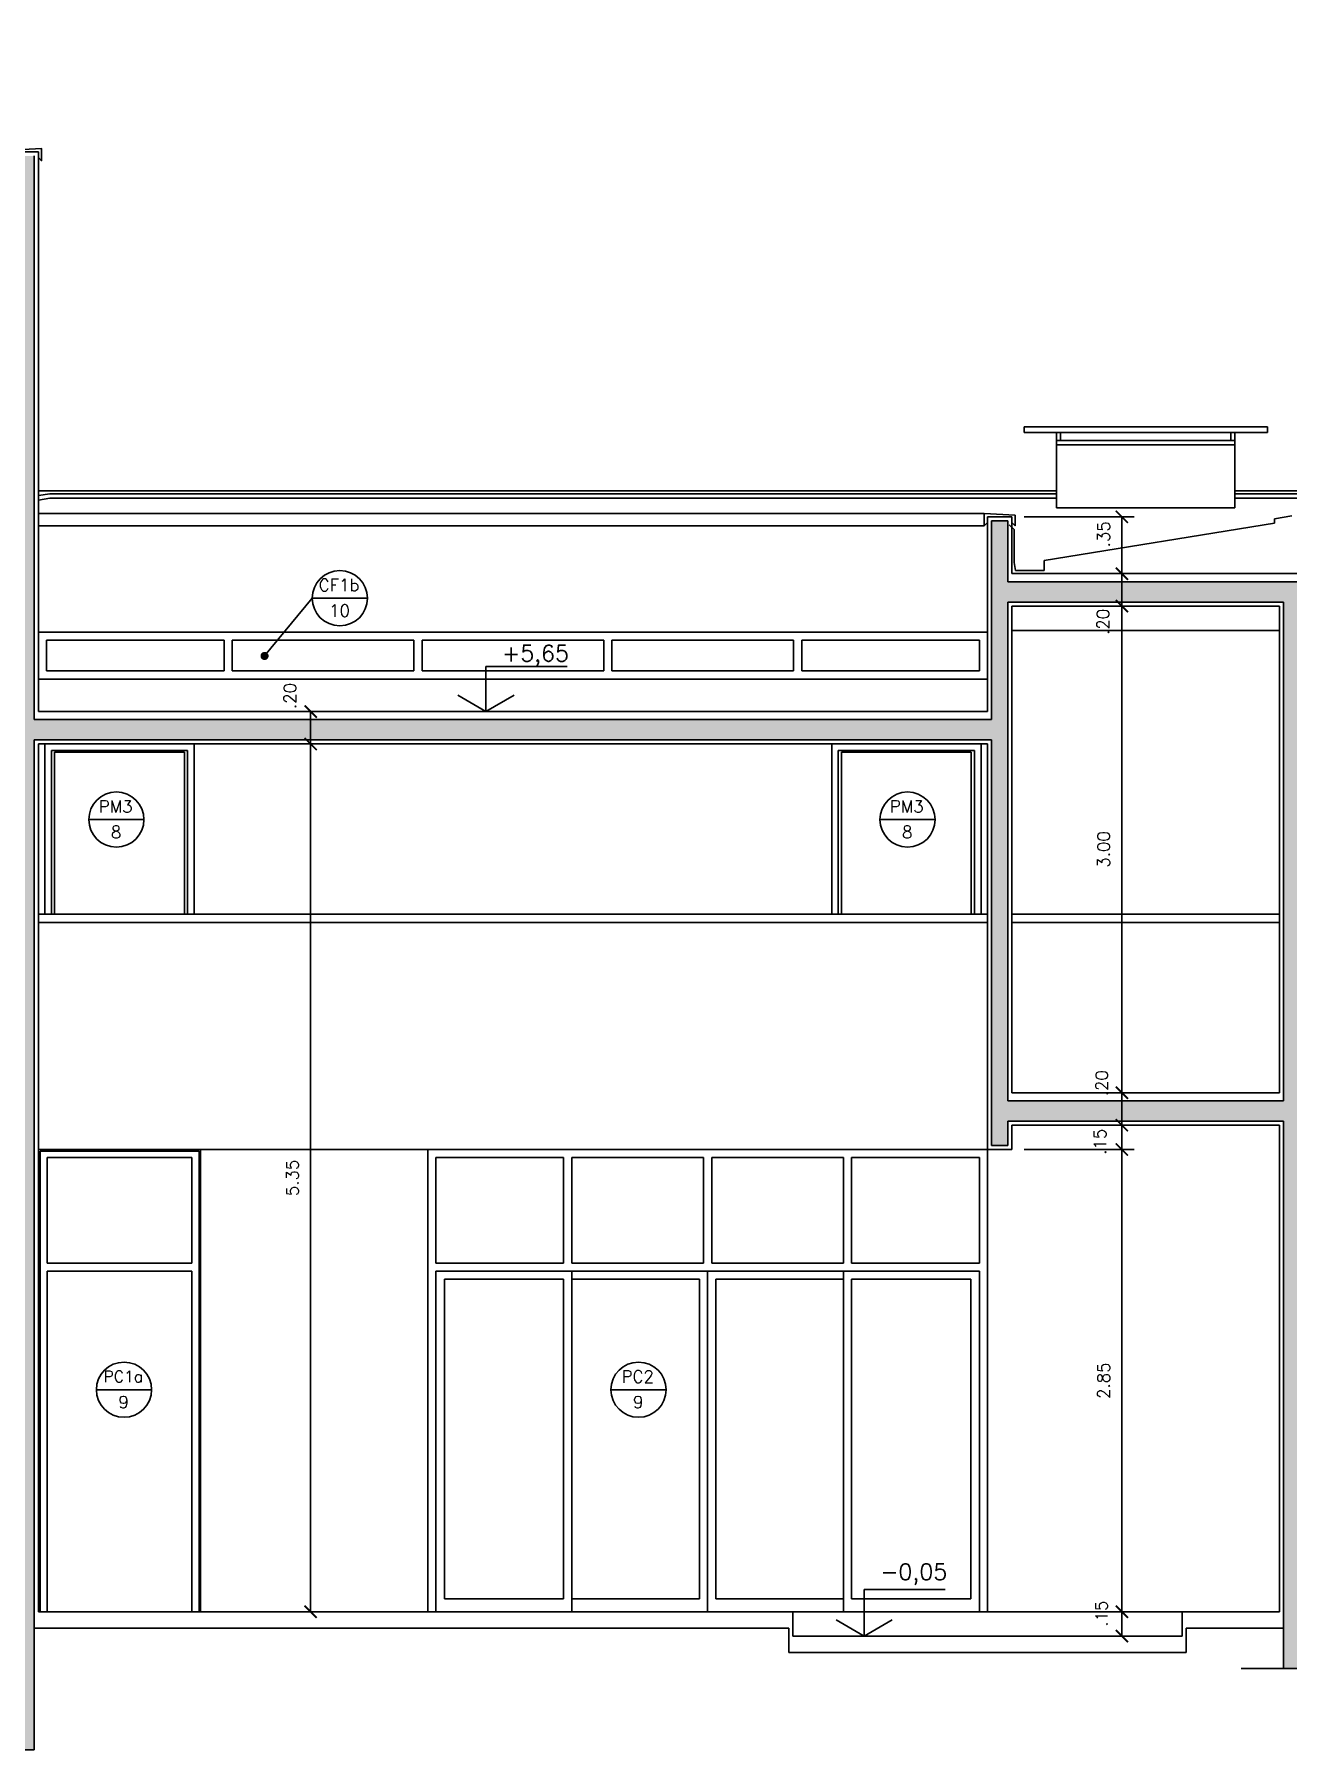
# Model space of a CAD drawing. Header units: millimetres. Extents: x 128 to 761, y 122 to 191.
# Drawn here: x 349.86 to 357.58, y 123.33 to 133.9 of the extents above; entities that cross this region are included whole.
import ezdxf

# ---------------------------------------------------------------- set-up
doc = ezdxf.new("R2010")
doc.units = ezdxf.units.MM
for name, color, linetype in [('ALV', 5, 'Continuous'), ('CAIX', 2, 'Continuous'), ('CAIXN', 7, 'Continuous'), ('COTAS', 1, 'Continuous'), ('LVISTA', 1, 'Continuous'), ('LVISTA02', 1, 'Continuous'), ('LVISTA025', 3, 'Continuous'), ('NOTAS', 2, 'Continuous'), ('REVEST', 2, 'Continuous'), ('SOLID', 8, 'Continuous')]:
    doc.layers.add(name, color=color, linetype=linetype)
doc.styles.add('60-50', font='romans.shx', dxfattribs={"height": 0.075})
doc.styles.add('80-50', font='romans.shx', dxfattribs={"height": 0.1})
doc.dimstyles.new('50', dxfattribs={"dimtxt": 0.1, "dimasz": 2.5, "dimexe": 1.25, "dimexo": 0.625, "dimgap": 0.075, "dimtad": 1, "dimzin": 0, "dimdsep": 46, "dimtxsty": '60-50', "dimcen": 2.5, "dimclrt": 3, "dimadec": 0, "dimazin": 0, "dimtfac": 1, "dimtmove": 0, "dimatfit": 3, "dimfxl": 1, "dimarcsym": 0})

# ---------------------------------------------------------------- blocks, each defined once
blk = doc.blocks.new('_ARCHTICK')
at = {"color": 0, "linetype": 'ByBlock', "const_width": 0.15}
blk.add_lwpolyline([(-0.5, -0.5), (0.5, 0.5)], dxfattribs=at)
blk = doc.blocks.new('*D342')
at = {"layer": 'COTAS', "color": 0, "lineweight": -2}
blk.add_line((351.56, 124.175), (351.56, 129.525), dxfattribs=at)
at = {"layer": 'DEFPOINTS', "color": 0}
for p in [(351.56, 129.525), (351.56, 129.525), (351.56, 124.175)]:
    blk.add_point(p, dxfattribs=at)
at = {"layer": 'COTAS', "color": 0, "lineweight": -2, "xscale": 0.075, "yscale": 0.075, "zscale": 0.075}
for p, rotation in [((351.56, 129.525), 90), ((351.56, 124.175), 270)]:
    blk.add_blockref('_ARCHTICK', p, dxfattribs=dict(at, rotation=rotation))
at = {"layer": 'COTAS', "color": 3, "insert": (351.448, 126.85), "char_height": 0.075, "attachment_point": 5, "rotation": 90, "style": '60-50'}
blk.add_mtext('5.35', dxfattribs=at)
blk = doc.blocks.new('*D343')
at = {"layer": 'COTAS', "color": 0, "lineweight": -2}
blk.add_line((351.56, 129.525), (351.56, 129.725), dxfattribs=at)
at = {"layer": 'DEFPOINTS', "color": 0}
for p in [(351.56, 129.725), (351.56, 129.725), (351.56, 129.525)]:
    blk.add_point(p, dxfattribs=at)
at = {"layer": 'COTAS', "color": 0, "lineweight": -2, "xscale": 0.075, "yscale": 0.075, "zscale": 0.075}
for p, rotation in [((351.56, 129.725), 90), ((351.56, 129.525), 270)]:
    blk.add_blockref('_ARCHTICK', p, dxfattribs=dict(at, rotation=rotation))
at = {"layer": 'COTAS', "color": 3, "insert": (351.433, 129.821), "char_height": 0.075, "attachment_point": 5, "rotation": 90, "style": '60-50'}
blk.add_mtext('.20', dxfattribs=at)
blk = doc.blocks.new('*D345')
at = {"layer": 'COTAS', "color": 0, "lineweight": -2}
blk.add_line((356.56, 124.025), (356.56, 124.175), dxfattribs=at)
at = {"layer": 'DEFPOINTS', "color": 0}
for p in [(356.56, 124.175), (356.56, 124.175), (356.56, 124.025)]:
    blk.add_point(p, dxfattribs=at)
at = {"layer": 'COTAS', "color": 0, "lineweight": -2, "xscale": 0.075, "yscale": 0.075, "zscale": 0.075}
for p, rotation in [((356.56, 124.175), 90), ((356.56, 124.025), 270)]:
    blk.add_blockref('_ARCHTICK', p, dxfattribs=dict(at, rotation=rotation))
at = {"layer": 'COTAS', "color": 3, "insert": (356.434, 124.164), "char_height": 0.075, "attachment_point": 5, "rotation": 90, "style": '60-50'}
blk.add_mtext('.15', dxfattribs=at)
blk = doc.blocks.new('*D346')
at = {"layer": 'COTAS', "color": 0, "lineweight": -2}
for p, q in [((355.957, 127.025), (356.635, 127.025)), ((356.56, 124.175), (356.56, 127.025))]:
    blk.add_line(p, q, dxfattribs=at)
at = {"layer": 'DEFPOINTS', "color": 0}
for p in [(355.882, 127.025), (356.56, 127.025), (356.56, 124.175)]:
    blk.add_point(p, dxfattribs=at)
at = {"layer": 'COTAS', "color": 0, "lineweight": -2, "xscale": 0.075, "yscale": 0.075, "zscale": 0.075}
for p, rotation in [((356.56, 127.025), 90), ((356.56, 124.175), 270)]:
    blk.add_blockref('_ARCHTICK', p, dxfattribs=dict(at, rotation=rotation))
at = {"layer": 'COTAS', "color": 3, "insert": (356.448, 125.6), "char_height": 0.075, "attachment_point": 5, "rotation": 90, "style": '60-50'}
blk.add_mtext('2.85', dxfattribs=at)
blk = doc.blocks.new('*D347')
at = {"layer": 'COTAS', "color": 0, "lineweight": -2}
blk.add_line((356.56, 127.025), (356.56, 127.175), dxfattribs=at)
at = {"layer": 'DEFPOINTS', "color": 0}
for p in [(356.56, 127.175), (356.56, 127.175), (355.882, 127.025)]:
    blk.add_point(p, dxfattribs=at)
at = {"layer": 'COTAS', "color": 0, "lineweight": -2, "xscale": 0.075, "yscale": 0.075, "zscale": 0.075}
for p, rotation in [((356.56, 127.175), 90), ((356.56, 127.025), 270)]:
    blk.add_blockref('_ARCHTICK', p, dxfattribs=dict(at, rotation=rotation))
at = {"layer": 'COTAS', "color": 3, "insert": (356.425, 127.073), "char_height": 0.075, "attachment_point": 5, "rotation": 90, "style": '60-50'}
blk.add_mtext('.15', dxfattribs=at)
blk = doc.blocks.new('*D348')
at = {"layer": 'COTAS', "color": 0, "lineweight": -2}
blk.add_line((356.56, 127.175), (356.56, 127.375), dxfattribs=at)
at = {"layer": 'DEFPOINTS', "color": 0}
for p in [(356.56, 127.375), (356.56, 127.375), (356.56, 127.175)]:
    blk.add_point(p, dxfattribs=at)
at = {"layer": 'COTAS', "color": 0, "lineweight": -2, "xscale": 0.075, "yscale": 0.075, "zscale": 0.075}
for p, rotation in [((356.56, 127.375), 90), ((356.56, 127.175), 270)]:
    blk.add_blockref('_ARCHTICK', p, dxfattribs=dict(at, rotation=rotation))
at = {"layer": 'COTAS', "color": 3, "insert": (356.436, 127.434), "char_height": 0.075, "attachment_point": 5, "rotation": 90, "style": '60-50'}
blk.add_mtext('.20', dxfattribs=at)
blk = doc.blocks.new('*D349')
at = {"layer": 'COTAS', "color": 0, "lineweight": -2}
blk.add_line((356.56, 127.375), (356.56, 130.375), dxfattribs=at)
at = {"layer": 'DEFPOINTS', "color": 0}
for p in [(356.56, 130.375), (356.56, 130.375), (356.56, 127.375)]:
    blk.add_point(p, dxfattribs=at)
at = {"layer": 'COTAS', "color": 0, "lineweight": -2, "xscale": 0.075, "yscale": 0.075, "zscale": 0.075}
for p, rotation in [((356.56, 130.375), 90), ((356.56, 127.375), 270)]:
    blk.add_blockref('_ARCHTICK', p, dxfattribs=dict(at, rotation=rotation))
at = {"layer": 'COTAS', "color": 3, "insert": (356.448, 128.875), "char_height": 0.075, "attachment_point": 5, "rotation": 90, "style": '60-50'}
blk.add_mtext('3.00', dxfattribs=at)
blk = doc.blocks.new('*D350')
at = {"layer": 'COTAS', "color": 0, "lineweight": -2}
blk.add_line((356.56, 130.375), (356.56, 130.575), dxfattribs=at)
at = {"layer": 'DEFPOINTS', "color": 0}
for p in [(356.56, 130.575), (356.56, 130.575), (356.56, 130.375)]:
    blk.add_point(p, dxfattribs=at)
at = {"layer": 'COTAS', "color": 0, "lineweight": -2, "xscale": 0.075, "yscale": 0.075, "zscale": 0.075}
for p, rotation in [((356.56, 130.575), 90), ((356.56, 130.375), 270)]:
    blk.add_blockref('_ARCHTICK', p, dxfattribs=dict(at, rotation=rotation))
at = {"layer": 'COTAS', "color": 3, "insert": (356.444, 130.278), "char_height": 0.075, "attachment_point": 5, "rotation": 90, "style": '60-50'}
blk.add_mtext('.20', dxfattribs=at)
blk = doc.blocks.new('*D351')
at = {"layer": 'COTAS', "color": 0, "lineweight": -2}
for p, q in [((355.957, 130.925), (356.635, 130.925)), ((356.56, 130.575), (356.56, 130.925))]:
    blk.add_line(p, q, dxfattribs=at)
at = {"layer": 'DEFPOINTS', "color": 0}
for p in [(355.882, 130.925), (356.56, 130.925), (356.56, 130.575)]:
    blk.add_point(p, dxfattribs=at)
at = {"layer": 'COTAS', "color": 0, "lineweight": -2, "xscale": 0.075, "yscale": 0.075, "zscale": 0.075}
for p, rotation in [((356.56, 130.925), 90), ((356.56, 130.575), 270)]:
    blk.add_blockref('_ARCHTICK', p, dxfattribs=dict(at, rotation=rotation))
at = {"layer": 'COTAS', "color": 3, "insert": (356.448, 130.818), "char_height": 0.075, "attachment_point": 5, "rotation": 90, "style": '60-50'}
blk.add_mtext('.35', dxfattribs=at)

msp = doc.modelspace()

# ---------------------------------------------------------------- hatches: boundary and pattern name
at = {"layer": 'SOLID'}
h = msp.add_hatch(color=256, dxfattribs=at)
h.paths.add_polyline_path([(349.8569, 133.1502), (349.7569, 133.1502), (349.7569, 132.8252), (348.2569, 132.8252), (348.2569, 133.1502), (348.1569, 133.1502), (348.1569, 130.5252), (347.1569, 130.5252), (347.1569, 130.4002), (348.1569, 130.4002), (348.1569, 123.3252), (349.8569, 123.3252), (349.8569, 129.5502), (355.7569, 129.5502), (355.7569, 127.0502), (355.8569, 127.0502), (355.8569, 127.2002), (357.5569, 127.2002), (357.5569, 123.8252), (357.6569, 123.8252), (357.6569, 127.2002), (359.1569, 127.2002), (359.1569, 128.4502), (358.7069, 128.4502), (358.7069, 128.4302), (359.0569, 128.4302), (359.0569, 127.3252), (357.6569, 127.3252), (357.6569, 130.4002), (361.7069, 130.4002), (361.7069, 125.666), (360.7319, 125.666), (360.7319, 125.4975), (360.4819, 125.4975), (360.4819, 125.3291), (360.2319, 125.3291), (360.2319, 125.1607), (359.9819, 125.1607), (359.9819, 124.9923), (359.7319, 124.9923), (359.7319, 124.8238), (359.4819, 124.8238), (359.4819, 124.6554), (359.2319, 124.6554), (359.2319, 124.487), (358.9819, 124.487), (358.9819, 124.3186), (358.7319, 124.3186), (358.7319, 123.8252), (358.9319, 123.8252), (358.9319, 124.2173), (360.9782, 125.596), (361.1069, 125.596), (361.1069, 123.8252), (361.2069, 123.8252), (361.2069, 125.596), (361.8069, 125.596), (361.8069, 127.2002), (365.6569, 127.2002), (365.6569, 127.0402), (365.7569, 127.0402), (365.7569, 127.2002), (366.8069, 127.2002), (366.8069, 127.0402), (367.0069, 127.0402), (367.0069, 129.4602), (366.8069, 129.4602), (366.8069, 127.3252), (361.8069, 127.3252), (361.8069, 130.4002), (366.8069, 130.4002), (366.8069, 130.2402), (367.0069, 130.2402), (367.0069, 130.9002), (366.9069, 130.9002), (366.9069, 130.5252), (361.8069, 130.5252), (361.8069, 133.9002), (361.7069, 133.9002), (361.7069, 133.7252), (358.8069, 133.7252), (358.8069, 133.9002), (358.7069, 133.9002), (358.7069, 130.5252), (355.8569, 130.5252), (355.8569, 130.9002), (355.7569, 130.9002), (355.7569, 129.6752), (349.8569, 129.6752)])
h.paths.add_polyline_path([(348.2569, 130.4002), (348.7969, 130.4002), (348.7969, 130.5252), (348.2569, 130.5252), (348.2569, 132.7002), (349.7569, 132.7002), (349.7569, 130.5252), (349.0669, 130.5252), (349.0669, 130.4002), (349.7569, 130.4002), (349.7569, 123.4252), (348.2569, 123.4252)], flags=16)
h.paths.add_polyline_path([(355.8569, 130.4002), (357.5569, 130.4002), (357.5569, 127.3252), (355.8569, 127.3252)], flags=16)
h.paths.add_polyline_path([(358.8069, 130.5252), (358.8069, 133.6002), (361.7069, 133.6002), (361.7069, 130.5252)], flags=16)
h.paths.add_polyline_path([(367.0069, 126.2502), (366.8069, 126.2502), (366.8069, 123.8252), (367.0069, 123.8252)], flags=17)
h.paths.add_polyline_path([(370.0294, 126.0752), (369.8672, 126.0752), (369.8672, 123.8252), (370.0294, 123.8252)])

# ---------------------------------------------------------------- linework, layer by layer
at = {"layer": 'ALV'}
for p, q in [((349.8569, 129.6752), (349.8569, 133.1502)), ((355.7569, 129.6752), (355.7569, 130.9002)), ((355.7569, 130.9002), (355.8569, 130.9002)), ((355.8569, 130.5252), (355.8569, 130.9002)), ((358.7069, 130.5252), (355.8569, 130.5252)), ((355.8569, 127.3252), (355.8569, 130.4002)), ((357.5569, 130.4002), (355.8569, 130.4002)), ((357.5569, 127.3252), (357.5569, 130.4002)), ((349.8569, 129.6752), (355.7569, 129.6752)), ((349.8569, 123.3252), (349.8569, 129.5502)), ((349.8569, 129.5502), (355.7569, 129.5502)), ((355.7569, 127.0502), (355.7569, 129.5502)), ((357.5569, 127.3252), (355.8569, 127.3252)), ((355.8569, 127.0502), (355.8569, 127.2002)), ((357.5569, 127.2002), (355.8569, 127.2002)), ((357.5569, 123.8252), (357.5569, 127.2002)), ((355.8569, 127.0502), (355.7569, 127.0502)), ((348.1569, 123.3252), (349.8569, 123.3252))]:
    msp.add_line(p, q, dxfattribs=at)
at = {"layer": 'CAIX'}
for points in [[(349.7319, 133.1402), (349.7119, 133.1202), (349.7119, 133.1852), (349.9019, 133.1952), (349.9019, 133.1202), (349.8819, 133.1402)], [(355.8819, 130.8902), (355.9019, 130.8702), (355.9019, 130.9352), (355.7119, 130.9452), (355.7119, 130.8702), (355.7319, 130.8902)], [(355.8658, 130.8765), (355.8958, 130.8465), (355.8958, 130.6446), (355.9034, 130.5952)]]:
    msp.add_lwpolyline(points, dxfattribs=at)
at = {"layer": 'CAIXN', "color": 8, "ltscale": 0.5}
for p, q in [((351.5699, 130.4239), (351.2759, 130.0677)), ((351.5699, 130.4239), (351.9099, 130.4239)), ((350.1927, 129.0592), (350.5327, 129.0592)), ((355.0689, 129.0592), (355.4089, 129.0592)), ((350.2397, 125.5445), (350.5797, 125.5445)), ((353.4107, 125.5445), (353.7507, 125.5445))]:
    msp.add_line(p, q, dxfattribs=at)
at = {"layer": 'CAIXN', "color": 8, "ltscale": 0.5, "const_width": 0.025}
msp.add_lwpolyline([(351.2634, 130.0677, 1), (351.2884, 130.0677, 1)], format="xyb", close=True, dxfattribs=at)
at = {"layer": 'CAIXN', "color": 8, "ltscale": 0.5}
for centre in [(351.7399, 130.4239), (350.3627, 129.0592), (355.2389, 129.0592), (350.4097, 125.5445), (353.5807, 125.5445)]:
    msp.add_circle(centre, 0.17, dxfattribs=at)
at = {"layer": 'LVISTA'}
for p, q in [((355.9569, 131.4802), (357.4569, 131.4802)), ((355.9569, 131.4452), (355.9569, 131.4802)), ((357.4569, 131.4452), (357.4569, 131.4802)), ((355.9569, 131.4452), (357.4569, 131.4452)), ((356.1569, 131.3702), (356.1569, 131.4452)), ((356.1569, 131.3952), (357.2569, 131.3952)), ((356.1569, 131.3702), (356.1569, 130.9811)), ((356.1569, 131.3702), (357.2569, 131.3702)), ((356.1819, 131.3952), (356.1819, 131.4452)), ((357.2319, 131.3952), (357.2319, 131.4452)), ((357.2569, 131.3702), (357.2569, 131.4452)), ((357.2569, 131.3702), (357.2569, 130.9811)), ((349.8819, 131.0848), (356.1569, 131.0848)), ((349.8819, 131.056), (349.9533, 131.0676)), ((349.8819, 131.0285), (349.9533, 131.0401)), ((349.9533, 131.0676), (356.1569, 131.0676)), ((349.9533, 131.0401), (356.1569, 131.0401)), ((357.2569, 131.0848), (358.6819, 131.0848)), ((357.2569, 131.0676), (358.6819, 131.0676)), ((357.2569, 131.0401), (358.6819, 131.0401)), ((356.1569, 130.9811), (357.2569, 130.9811)), ((349.8819, 130.8702), (355.7119, 130.8702))]:
    msp.add_line(p, q, dxfattribs=at)
at = {"layer": 'LVISTA', "color": 3}
msp.add_line((349.8819, 130.9452), (355.7119, 130.9452), dxfattribs=at)
at = {"layer": 'LVISTA', "color": 2}
for p, q in [((356.0819, 130.5952), (356.0819, 130.6555)), ((355.9034, 130.5952), (356.0819, 130.5952))]:
    msp.add_line(p, q, dxfattribs=at)
at = {"layer": 'LVISTA02', "color": 2}
for p, q in [((357.5008, 130.9137), (357.6069, 130.9309)), ((356.0819, 130.6555), (357.5008, 130.8862)), ((357.5008, 130.9137), (357.5008, 130.8862)), ((355.7319, 128.4752), (349.8819, 128.4752)), ((355.8819, 128.4752), (357.5319, 128.4752))]:
    msp.add_line(p, q, dxfattribs=at)
at = {"layer": 'LVISTA02'}
for p, q in [((355.7319, 130.2152), (349.8819, 130.2152)), ((357.5319, 130.2252), (355.8819, 130.2252)), ((349.9319, 129.9752), (349.9319, 130.1652)), ((351.0269, 130.1652), (349.9319, 130.1652)), ((351.0269, 129.9752), (351.0269, 130.1652)), ((351.0769, 129.9752), (351.0769, 130.1652)), ((352.1969, 130.1652), (351.0769, 130.1652)), ((352.1969, 129.9752), (352.1969, 130.1652)), ((352.2469, 129.9752), (352.2469, 130.1652)), ((353.3669, 130.1652), (352.2469, 130.1652)), ((353.3669, 129.9752), (353.3669, 130.1652)), ((353.4169, 129.9752), (353.4169, 130.1652)), ((354.5369, 130.1652), (353.4169, 130.1652)), ((354.5369, 129.9752), (354.5369, 130.1652)), ((354.5869, 129.9752), (354.5869, 130.1652)), ((355.6819, 130.1652), (354.5869, 130.1652)), ((355.6819, 129.9752), (355.6819, 130.1652)), ((349.9319, 129.9752), (351.0269, 129.9752)), ((351.0769, 129.9752), (352.1969, 129.9752)), ((352.2469, 129.9752), (353.3669, 129.9752)), ((353.4169, 129.9752), (354.5369, 129.9752)), ((354.5869, 129.9752), (355.6819, 129.9752)), ((349.8819, 129.9252), (355.7319, 129.9252)), ((349.9219, 129.5252), (349.9219, 128.4752)), ((349.9619, 129.4852), (350.8019, 129.4852)), ((349.9619, 129.4852), (349.9619, 128.4752)), ((349.9819, 129.5252), (350.7819, 129.5252)), ((349.9819, 129.4752), (350.7819, 129.4752)), ((349.9819, 129.4752), (349.9819, 128.4752)), ((350.7819, 129.4752), (350.7819, 128.4752)), ((350.8019, 129.4852), (350.8019, 128.4752)), ((350.8419, 129.5252), (350.8419, 128.4752)), ((354.7719, 129.5252), (354.7719, 128.4752)), ((354.8119, 129.4852), (355.6519, 129.4852)), ((354.8119, 129.4852), (354.8119, 128.4752)), ((354.8319, 129.4752), (355.6319, 129.4752)), ((354.8319, 129.4752), (354.8319, 128.4752)), ((355.6319, 129.4752), (355.6319, 128.4752)), ((355.6519, 129.4852), (355.6519, 128.4752)), ((355.6919, 129.5252), (355.6919, 128.4752)), ((355.7319, 128.4252), (349.8819, 128.4252)), ((355.8819, 128.4252), (357.5319, 128.4252)), ((349.8819, 124.1752), (349.8819, 127.0252)), ((349.8919, 124.1752), (349.8919, 127.0152)), ((350.8719, 127.0152), (349.8919, 127.0152)), ((350.8719, 124.1752), (350.8719, 127.0152)), ((350.8819, 124.1752), (350.8819, 127.0252)), ((350.8269, 126.9752), (349.9369, 126.9752)), ((349.9369, 126.3252), (349.9369, 126.9752)), ((350.8269, 126.3252), (350.8269, 126.9752)), ((349.9369, 126.3252), (350.8269, 126.3252)), ((349.9369, 126.2752), (350.8269, 126.2752)), ((349.9369, 124.1752), (349.9369, 126.2752)), ((350.8269, 124.1752), (350.8269, 126.2752)), ((354.5319, 124.1752), (356.9319, 124.1752)), ((354.5069, 124.0752), (349.8569, 124.0752)), ((354.5069, 123.9252), (354.5069, 124.0752)), ((356.9569, 123.9252), (356.9569, 124.0752)), ((357.5569, 124.0752), (356.9569, 124.0752)), ((356.9569, 123.9252), (354.5069, 123.9252))]:
    msp.add_line(p, q, dxfattribs=at)
at = {"layer": 'LVISTA02', "color": 8}
for p, q in [((352.3319, 126.3252), (352.3319, 126.9752)), ((352.3319, 126.9752), (353.1194, 126.9752)), ((353.1194, 126.3252), (353.1194, 126.9752)), ((353.1694, 126.3252), (353.1694, 126.9752)), ((353.1694, 126.9752), (353.9819, 126.9752)), ((353.9819, 126.3252), (353.9819, 126.9752)), ((354.0319, 126.3252), (354.0319, 126.9752)), ((354.0319, 126.9752), (354.8444, 126.9752)), ((354.8444, 126.3252), (354.8444, 126.9752)), ((354.8944, 126.3252), (354.8944, 126.9752)), ((354.8944, 126.9752), (355.6819, 126.9752)), ((355.6819, 126.3252), (355.6819, 126.9752)), ((352.3319, 126.3252), (353.1194, 126.3252)), ((352.3319, 124.1752), (352.3319, 126.2752)), ((352.3319, 126.2752), (355.6819, 126.2752)), ((353.1694, 126.3252), (353.9819, 126.3252)), ((353.1694, 124.1752), (353.1694, 126.2752)), ((354.0069, 124.1752), (354.0069, 126.2752)), ((354.0319, 126.3252), (354.8444, 126.3252)), ((354.8444, 124.1752), (354.8444, 126.2752)), ((354.8944, 126.3252), (355.6819, 126.3252)), ((355.6819, 124.1752), (355.6819, 126.2752)), ((352.3844, 124.2552), (352.3844, 126.2252)), ((352.3844, 126.2252), (353.1194, 126.2252)), ((353.1194, 124.2552), (353.1194, 126.2252)), ((353.1694, 126.2252), (353.9569, 126.2252)), ((353.9569, 124.2552), (353.9569, 126.2252)), ((354.0569, 124.2552), (354.0569, 126.2252)), ((354.0569, 126.2252), (354.8444, 126.2252)), ((354.8944, 124.2552), (354.8944, 126.2252)), ((354.8944, 126.2252), (355.6294, 126.2252)), ((355.6294, 124.2552), (355.6294, 126.2252)), ((353.1194, 124.2552), (352.3844, 124.2552)), ((353.1694, 124.2552), (353.9569, 124.2552)), ((354.0569, 124.2552), (354.8444, 124.2552)), ((354.8944, 124.2552), (355.6294, 124.2552))]:
    msp.add_line(p, q, dxfattribs=at)
at = {"layer": 'LVISTA025', "color": 2}
for p, q in [((349.8819, 127.0252), (355.7319, 127.0252)), ((352.2819, 124.1752), (352.2819, 127.0252)), ((355.7319, 124.1752), (355.7319, 127.0252))]:
    msp.add_line(p, q, dxfattribs=at)
at = {"layer": 'NOTAS'}
msp.add_line((357.7956, 123.8252), (357.2949, 123.8252), dxfattribs=at)
for points in [[(353.1404, 130.0026), (352.6404, 130.0026), (352.6404, 129.7252)], [(355.4716, 124.3127), (354.9716, 124.3127), (354.9716, 124.0252)]]:
    msp.add_lwpolyline(points, dxfattribs=at)
at = {"layer": 'NOTAS', "color": 3}
for points in [[(352.4672, 129.8252), (352.6404, 129.7252), (352.8136, 129.8252)], [(354.7984, 124.1252), (354.9716, 124.0252), (355.1448, 124.1252)]]:
    msp.add_lwpolyline(points, dxfattribs=at)
at = {"layer": 'REVEST'}
for p, q in [((349.8819, 133.1752), (349.7319, 133.1752)), ((349.8819, 129.7252), (349.8819, 133.1752)), ((355.7319, 129.7252), (355.7319, 130.9252)), ((355.7319, 130.9252), (355.8819, 130.9252)), ((355.8819, 130.5752), (355.8819, 130.9252)), ((358.6819, 130.5752), (355.8819, 130.5752)), ((355.8819, 127.3752), (355.8819, 130.3752)), ((357.5319, 130.3752), (355.8819, 130.3752)), ((357.5319, 127.3752), (357.5319, 130.3752)), ((349.8819, 129.7252), (355.7319, 129.7252)), ((349.8819, 124.1752), (349.8819, 129.5252)), ((349.8819, 129.5252), (355.7319, 129.5252)), ((355.7319, 127.0252), (355.7319, 129.5252)), ((357.5319, 127.3752), (355.8819, 127.3752)), ((355.8819, 127.0252), (355.8819, 127.1752)), ((357.5319, 127.1752), (355.8819, 127.1752)), ((357.5319, 124.1752), (357.5319, 127.1752)), ((355.8819, 127.0252), (355.7319, 127.0252)), ((354.5319, 124.1752), (349.8819, 124.1752)), ((354.5319, 124.0252), (354.5319, 124.1752)), ((356.9319, 124.0252), (356.9319, 124.1752)), ((357.5319, 124.1752), (356.9319, 124.1752)), ((356.9319, 124.0252), (354.5319, 124.0252))]:
    msp.add_line(p, q, dxfattribs=at)

# ---------------------------------------------------------------- texts
at = {"layer": 'CAIXN', "color": 2, "ltscale": 0.5, "attachment_point": 5, "style": '60-50'}
for s, insert, char_height in [('CF1b', (351.7353, 130.5048), 0.075), ('10', (351.7381, 130.3471), 0.075), ('PM3', (350.3581, 129.1401), 0.075), ('PM3', (355.2343, 129.1401), 0.075), ('8', (350.3609, 128.9824), 0.075), ('8', (355.2371, 128.9824), 0.075), ('PC1a', (350.4051, 125.6253), 0.07), ('PC2', (353.5761, 125.6253), 0.075), ('9', (350.4079, 125.4677), 0.075), ('9', (353.5788, 125.4677), 0.075)]:
    msp.add_mtext(s, dxfattribs=dict(at, insert=insert, char_height=char_height))
at = {"layer": 'NOTAS', "color": 3, "style": '80-50'}
for s, p in [('+5,65', (352.7406, 130.0346)), ('-0,05', (355.0718, 124.3718))]:
    msp.add_text(s, height=0.1, dxfattribs=at).set_placement(p)

# ---------------------------------------------------------------- dimensions: what is measured, and where the dimension line sits
at = {"layer": 'COTAS'}
for base, p1, p2, override, picture, middle in [((356.5603, 130.9252), (356.5603, 130.5752), (355.8819, 130.9252), {"dimasz": 0.075, "dimexe": 0.075, "dimexo": 0.075, "dimzin": 4, "dimblk1": 'ARCHTICK', "dimblk2": 'ARCHTICK', "dimsah": 1, "dimse1": 1, "dimtofl": 0, "dimtmove": 2}, '*D351', (356.4478, 130.8179)), ((356.5603, 130.5752), (356.5603, 130.3752), (356.5603, 130.5752), {"dimasz": 0.075, "dimexe": 0.075, "dimexo": 0.075, "dimzin": 4, "dimblk1": 'ARCHTICK', "dimblk2": 'ARCHTICK', "dimsah": 1, "dimse1": 1, "dimtofl": 0, "dimtmove": 2}, '*D350', (356.4443, 130.2778)), ((351.56, 129.7252), (351.56, 129.5252), (351.56, 129.7252), {"dimasz": 0.075, "dimexe": 0.075, "dimexo": 0.075, "dimzin": 4, "dimblk1": 'ARCHTICK', "dimblk2": 'ARCHTICK', "dimsah": 1, "dimse1": 1, "dimtofl": 0, "dimtmove": 2}, '*D343', (351.433, 129.8209)), ((356.5603, 127.3752), (356.5603, 127.1752), (356.5603, 127.3752), {"dimasz": 0.075, "dimexe": 0.075, "dimexo": 0.075, "dimzin": 4, "dimblk1": 'ARCHTICK', "dimblk2": 'ARCHTICK', "dimsah": 1, "dimse1": 1, "dimtofl": 0, "dimtmove": 2}, '*D348', (356.436, 127.4343)), ((356.5603, 127.1752), (355.8819, 127.0252), (356.5603, 127.1752), {"dimasz": 0.075, "dimexe": 0.075, "dimexo": 0.075, "dimzin": 4, "dimblk1": 'ARCHTICK', "dimblk2": 'ARCHTICK', "dimsah": 1, "dimse1": 1, "dimtofl": 0, "dimtmove": 2}, '*D347', (356.4251, 127.0729)), ((356.5603, 124.1752), (356.5603, 124.0252), (356.5603, 124.1752), {"dimasz": 0.075, "dimexe": 0.075, "dimexo": 0.075, "dimzin": 4, "dimblk1": 'ARCHTICK', "dimblk2": 'ARCHTICK', "dimsah": 1, "dimtofl": 0, "dimtmove": 2}, '*D345', (356.4341, 124.1644))]:
    dim = msp.add_linear_dim(base=base, p1=p1, p2=p2, angle=90, dimstyle='50', override=override, dxfattribs=at)
    dim.commit()
    dim.dimension.update_dxf_attribs({"geometry": picture, "text_midpoint": middle, "dimtype": 160})
for base, p1, p2, override, picture, middle in [((356.5603, 130.3752), (356.5603, 127.3752), (356.5603, 130.3752), {"dimasz": 0.075, "dimexe": 0.075, "dimexo": 0.075, "dimzin": 4, "dimblk1": 'ARCHTICK', "dimblk2": 'ARCHTICK', "dimsah": 1, "dimse1": 1, "dimtofl": 0, "dimtmove": 2}, '*D349', (356.4478, 128.8752)), ((351.56, 129.5252), (351.56, 124.1752), (351.56, 129.5252), {"dimasz": 0.075, "dimexe": 0.075, "dimexo": 0.075, "dimzin": 4, "dimblk1": 'ARCHTICK', "dimblk2": 'ARCHTICK', "dimsah": 1, "dimtofl": 0, "dimtmove": 2}, '*D342', (351.4475, 126.8502)), ((356.5603, 127.0252), (356.5603, 124.1752), (355.8819, 127.0252), {"dimasz": 0.075, "dimexe": 0.075, "dimexo": 0.075, "dimzin": 4, "dimblk1": 'ARCHTICK', "dimblk2": 'ARCHTICK', "dimsah": 1, "dimse1": 1, "dimtofl": 0, "dimtmove": 2}, '*D346', (356.4478, 125.6002))]:
    dim = msp.add_linear_dim(base=base, p1=p1, p2=p2, angle=90, dimstyle='50', override=override, dxfattribs=at)
    dim.commit()
    dim.dimension.update_dxf_attribs({"geometry": picture, "text_midpoint": middle})

doc.saveas('drawing.dxf')
